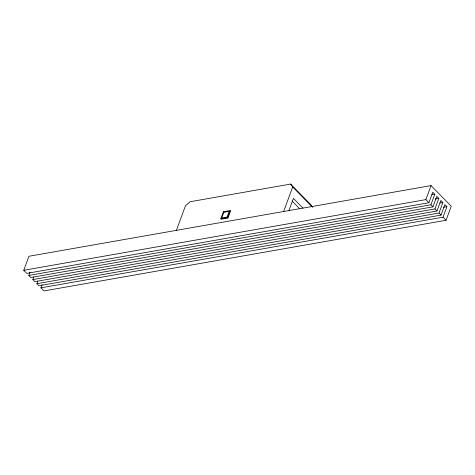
<?xml version="1.0" encoding="UTF-8"?>
<svg xmlns="http://www.w3.org/2000/svg" width="475" height="475" viewBox="0 0 475 475"><rect width="100%" height="100%" fill="white"/><g stroke="black" fill="none" stroke-linecap="round" stroke-linejoin="round"><path stroke-width="0.71" d="M30.014 272.163L28.803 275.447L430.914 204.778L434.803 194.269L432.784 192.203L428.895 202.718L26.778 273.386L23.75 270.287L28.933 256.268L431.051 185.6L451.25 206.245L446.067 220.263L43.949 290.932L40.921 287.832L42.138 284.549M37.852 281.075L36.878 283.706L438.995 213.037L442.884 202.522L440.865 200.462L436.976 210.971L34.859 281.639L32.84 279.579L33.814 276.949M176.379 230.357L185.452 205.829L190.101 201.738L290.629 184.068L310.84 204.725L312.485 207.058M220.816 218.767L223.404 211.761L230.108 210.579L230.529 211.013L227.935 218.019L221.237 219.201L220.816 218.767L227.519 217.592L227.935 218.019M227.519 217.592L230.108 210.579M283.605 211.512L292.683 186.984L290.629 184.068M288.966 210.502L293.449 198.39L302.937 208.092M23.75 270.287L425.861 199.619L431.051 185.6M28.803 275.447L30.822 277.513L432.933 206.845L436.822 196.329L438.841 198.396L434.952 208.911L32.84 279.579M36.878 283.706L38.902 285.772L441.014 215.104L444.903 204.588L446.922 206.655L443.032 217.164L40.921 287.832M431.882 194.78L434.803 194.269M435.195 199.037L438.841 198.396M439.963 203.039L442.884 202.522M443.276 207.296L446.922 206.655M425.861 199.619L428.895 202.718M430.914 204.778L432.933 206.845M434.952 208.911L436.976 210.971M438.995 213.037L441.014 215.104M443.032 217.164L446.067 220.263M292.683 186.984L312.378 207.112M292.095 201.02L299.588 208.679M223.404 211.761L223.826 212.188M223.82 212.343L221.742 217.948L227.103 217.01L229.182 211.399L223.82 212.343"/></g></svg>
